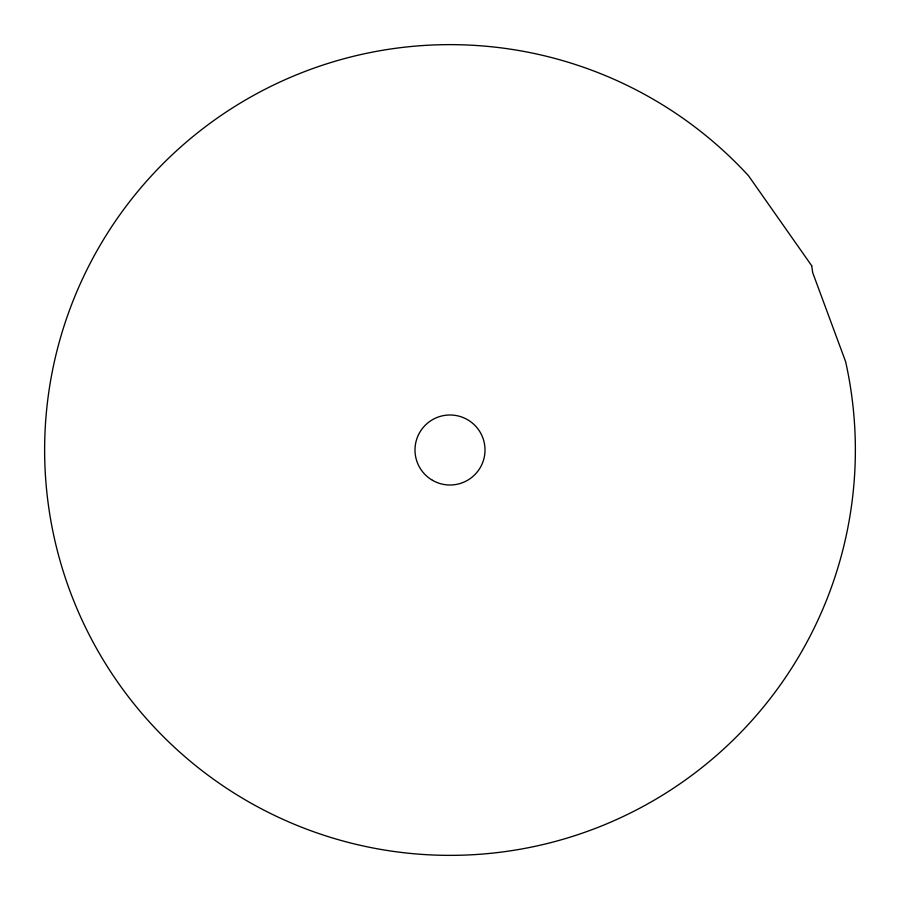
<?xml version="1.0" encoding="UTF-8"?>
<svg xmlns="http://www.w3.org/2000/svg" width="900" height="900" viewBox="0 0 900 900"><rect width="100%" height="100%" fill="white"/><g stroke="black" fill="none" stroke-linecap="round" stroke-linejoin="round"><path stroke-width="1.35" d="M811.699 265.748L748.485 175.725A405.371 405.371 0 0 0 90.157 263.34A405.371 405.371 0 0 0 397.688 851.974A405.371 405.371 0 0 0 845.617 361.631L812.7 272.666L811.699 265.748M432.495 480.319A35.01 35.01 0 0 0 485.01 450A35.01 35.01 0 0 0 432.495 419.681A35.01 35.01 0 0 0 432.495 480.319"/></g></svg>
